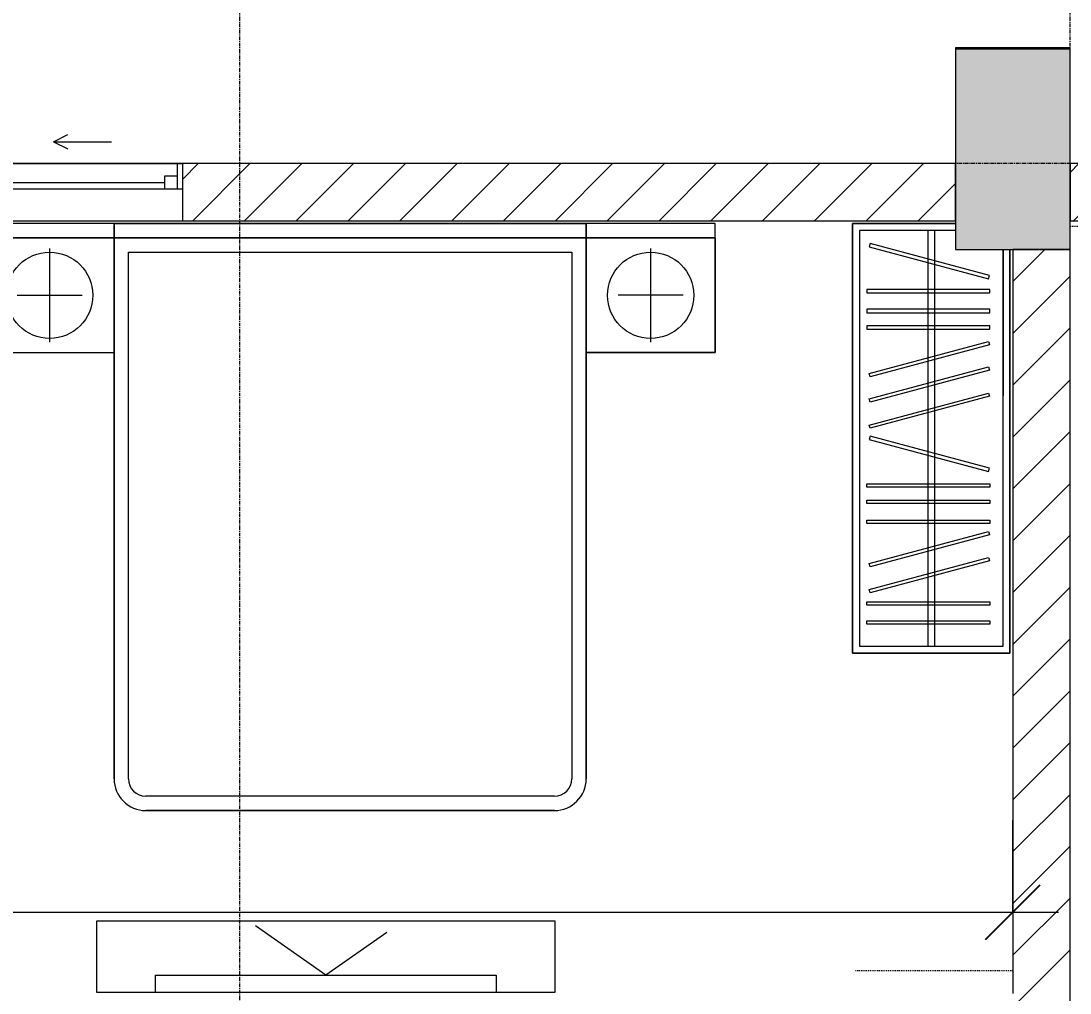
# Model space of a CAD drawing. Header units: millimetres. Extents: x 1591 to 240306, y -15958 to 82755.
# Drawn here: x 122289 to 125954, y 75340 to 78735 of the extents above; entities that cross this region are included whole.
import ezdxf

# ---------------------------------------------------------------- set-up
doc = ezdxf.new("R2010")
doc.units = ezdxf.units.MM
doc.linetypes.add('Dash 1_8_', pattern=[6.35, 3.175, -3.175])
doc.linetypes.add('Grid Line', pattern=[22.225, 12.7, -3.175, 3.175, -3.175])
for name, color, linetype, lineweight in [('0-1', 7, 'Continuous', 5), ('A-ANNO-DIMS', 211, 'Continuous', 9), ('A-ANNO-DIMS-160', 211, 'Continuous', 9), ('A-AREA', 32, 'Dash 1_8_', 9), ('A-GLAZ', 151, 'Continuous', 9), ('A-WALL-3', 113, 'Continuous', 18), ('A-WALL-PATT-2', 111, 'Continuous', 9), ('I-FURN-1', 254, 'Continuous', 9), ('M-EQPM', 50, 'Continuous', 9), ('S-COLS-1', 52, 'Continuous', 5), ('S-COLS-2', 7, 'Continuous', 18), ('S-GRID-1', 1, 'Grid Line', 9)]:
    doc.layers.add(name, color=color, linetype=linetype, lineweight=lineweight)
doc.styles.add('UTM Avo', font='UTM Avo.ttf', dxfattribs={"width": 0.9, "height": 400})
doc.dimstyles.new('1_Dim_chi_tiet_2_5_1', dxfattribs={"dimscale": 304.8, "dimtxt": 399.720379, "dimasz": 0.629921, "dimexe": 0.524934, "dimexo": 0.0625, "dimgap": 0.052493, "dimtad": 1, "dimdec": 0, "dimrnd": 5, "dimzin": 0, "dimdsep": 46, "dimtxsty": 'UTM Avo', "dimblk1": 'OBLIQUE', "dimblk2": 'OBLIQUE', "dimsah": 1, "dimcen": 0.09, "dimdle": 0.524934, "dimazin": 0, "dimtfac": 1, "dimtdec": 4, "dimtix": 1, "dimtmove": 0, "dimatfit": 3, "dimfxl": 1.049869, "dimfxlon": 1, "dimtvp": 1, "dimtolj": 1, "dimtzin": 0, "dimarcsym": 2})
pattern_1 = [(45, (11001.35, 0), (-90.50967, 90.50967), [])]

# ---------------------------------------------------------------- blocks, each defined once
blk = doc.blocks.new('NCV_TKTC_KET CAU_rvt-1-TKCS_MB TẦNG 3-4')
at = {"layer": 'S-COLS-1'}
blk.add_hatch(color=256, dxfattribs=at).paths.add_polyline_path([(114952.6, 77936.9), (114952.6, 78636.9), (114552.6, 78636.9), (114552.6, 77936.9)])
at = {"layer": 'S-COLS-2'}
for p, q in [((114952.6, 78636.9), (114552.6, 78636.9)), ((114552.6, 78636.9), (114552.6, 77936.9)), ((114952.6, 77936.9), (114952.6, 78636.9)), ((114552.6, 77936.9), (114952.6, 77936.9))]:
    blk.add_line(p, q, dxfattribs=at)
blk = doc.blocks.new('GIUONG NGU-2TAB-1600x2000 - GIUONG NGU-2TAB-1600x2000-885815-TKCS_MB TẦNG 3-4')
at = {"layer": 'I-FURN-1'}
for p, q in [((458.5, 0), (8.5, 0)), ((8.5, 0), (8.5, -50)), ((458.5, -50), (458.5, 0)), ((2108.2, 0), (458.5, 0)), ((458.5, 0), (458.5, -50)), ((458.5, 0), (2108.2, 0)), ((2108.2, -50), (2108.2, 0)), ((2558.2, 0), (2108.2, 0)), ((2108.2, 0), (2108.2, -50)), ((2558.2, -50), (2558.2, 0)), ((458.5, -50), (8.5, -50)), ((8.5, -50), (8.5, -450.3)), ((8.5, -50), (458.5, -50)), ((458.5, -50), (8.5, -50)), ((8.5, -50), (8.5, -450.3)), ((458.5, -450.3), (458.5, -50)), ((2108.2, -50), (458.5, -50)), ((458.5, -50), (458.5, -1938.9)), ((458.5, -50), (2108.2, -50)), ((458.5, -1938.9), (458.5, -50)), ((458.5, -450.3), (458.5, -50)), ((458.5, -50), (2108.2, -50)), ((2558.2, -50), (2108.2, -50)), ((2108.2, -50), (2108.2, -450.3)), ((2108.2, -1938.9), (2108.2, -50)), ((2108.2, -50), (2558.2, -50)), ((2108.2, -50), (2558.2, -50)), ((2108.2, -450.3), (2108.2, -50)), ((2108.2, -50), (2108.2, -1938.9)), ((2558.2, -450.3), (2558.2, -50)), ((2558.2, -50), (2558.2, -450.3)), ((233.5, -86.8), (233.5, -413.5)), ((508.5, -100), (2058.2, -100)), ((508.5, -1938.9), (508.5, -100)), ((2058.2, -100), (2058.2, -1938.9)), ((2333.2, -86.8), (2333.2, -413.5)), ((120.2, -250.2), (346.8, -250.2)), ((2446.5, -250.2), (2219.8, -250.2)), ((8.5, -450.3), (458.5, -450.3)), ((8.5, -450.3), (458.5, -450.3)), ((2108.2, -450.3), (2558.2, -450.3)), ((2558.2, -450.3), (2108.2, -450.3)), ((1997.1, -2000), (569.6, -2000)), ((569.6, -2050), (1997.1, -2050)), ((1997.1, -2050), (569.6, -2050))]:
    blk.add_line(p, q, dxfattribs=at)
for centre in [(233.5, -250.2), (2333.2, -250.2)]:
    blk.add_circle(centre, 150.7, dxfattribs=at)
for centre, radius, start, end in [((569.6, -1938.9), 111.1, 180, 270), ((569.6, -1938.9), 111.1, 180, 270), ((569.6, -1938.9), 61.1, 180, 270), ((1997.1, -1938.9), 111.1, 270, 360), ((1997.1, -1938.9), 61.1, 270, 0), ((1997.1, -1938.9), 111.1, 270, 0)]:
    blk.add_arc(centre, radius, start, end, dxfattribs=at)
blk = doc.blocks.new('TU QUAN AO-SUITE ROOM_3 - TU QUAN AO-SUITE ROOM_3-V170-TKCS_MB TẦNG 3-4')
at = {"layer": 'I-FURN-1'}
for p, q in [((-550, 1500), (0, 1500)), ((-550, 90), (-550, 1500)), ((0, 1500), (-550, 1500)), ((-550, 1500), (-550, 90)), ((-24, 1476), (-526, 1476)), ((-526, 1476), (-526, 600)), ((-526, 1476), (-526, 90)), ((-287, 576), (-287, 1476)), ((-263, 576), (-263, 1476)), ((-24, 24), (-24, 1476)), ((0, 1500), (0, 0)), ((0, 0), (0, 1500)), ((-480.1, 1386.9), (-480.1, 1398.9)), ((-480.1, 1398.9), (-50.1, 1398.9)), ((-480.1, 1386.9), (-480.1, 1398.9)), ((-50.1, 1398.9), (-50.1, 1386.9)), ((-50.1, 1386.9), (-480.1, 1386.9)), ((-480.1, 1320.5), (-480.1, 1332.5)), ((-480.1, 1332.5), (-50.1, 1332.5)), ((-480.1, 1320.5), (-480.1, 1332.5)), ((-50.1, 1320.5), (-480.1, 1320.5)), ((-50.1, 1332.5), (-50.1, 1320.5)), ((-478.3, 1178.1), (-61.3, 1289.9)), ((-61.3, 1289.9), (-58.2, 1278.3)), ((-58.2, 1278.3), (-475.2, 1166.5)), ((-478.3, 1086.9), (-61.3, 1198.6)), ((-475.2, 1166.5), (-478.3, 1178.1)), ((-58.2, 1187.1), (-475.2, 1075.3)), ((-61.3, 1198.6), (-58.2, 1187.1)), ((-475.2, 1075.3), (-478.3, 1086.9)), ((-480.1, 1035.3), (-480.1, 1047.3)), ((-480.1, 1047.3), (-50.1, 1047.3)), ((-480.1, 1035.3), (-480.1, 1047.3)), ((-50.1, 1035.3), (-480.1, 1035.3)), ((-50.1, 1047.3), (-50.1, 1035.3)), ((-480.1, 965.8), (-480.1, 977.8)), ((-480.1, 977.8), (-50.1, 977.8)), ((-480.1, 965.8), (-480.1, 977.8)), ((-50.1, 965.8), (-480.1, 965.8)), ((-50.1, 977.8), (-50.1, 965.8)), ((-480.1, 908.6), (-480.1, 920.6)), ((-480.1, 920.6), (-50.1, 920.6)), ((-480.1, 908.6), (-480.1, 920.6)), ((-50.1, 920.6), (-50.1, 908.6)), ((-50.1, 908.6), (-480.1, 908.6)), ((-475.2, 865.5), (-478.3, 853.9)), ((-478.3, 853.9), (-61.3, 742.1)), ((-58.2, 753.7), (-475.2, 865.5)), ((-61.3, 742.1), (-58.2, 753.7)), ((-478.3, 603.1), (-61.3, 714.9)), ((-58.2, 703.3), (-475.2, 591.5)), ((-61.3, 714.9), (-58.2, 703.3)), ((-478.3, 511.9), (-61.3, 623.6)), ((-61.3, 623.6), (-58.2, 612.1)), ((-526, 90), (-526, 600)), ((-475.2, 591.5), (-478.3, 603.1)), ((-58.2, 612.1), (-475.2, 500.3)), ((-550, 90), (-550, 576)), ((-287, 24), (-287, 576)), ((-263, 24), (-263, 576)), ((-478.3, 423.1), (-61.3, 534.9)), ((-58.2, 523.3), (-475.2, 411.5)), ((-61.3, 534.9), (-58.2, 523.3)), ((-475.2, 500.3), (-478.3, 511.9)), ((-475.2, 411.5), (-478.3, 423.1)), ((-480.1, 368.4), (-480.1, 356.4)), ((-50.1, 368.4), (-480.1, 368.4)), ((-50.1, 356.4), (-50.1, 368.4)), ((-480.1, 356.4), (-50.1, 356.4)), ((-480.1, 311.2), (-480.1, 299.2)), ((-50.1, 311.2), (-480.1, 311.2)), ((-480.1, 299.2), (-50.1, 299.2)), ((-50.1, 299.2), (-50.1, 311.2)), ((-480.1, 241.7), (-480.1, 229.7)), ((-50.1, 241.7), (-480.1, 241.7)), ((-480.1, 229.7), (-50.1, 229.7)), ((-50.1, 229.7), (-50.1, 241.7)), ((-475.2, 192.7), (-478.3, 181.1)), ((-58.2, 80.9), (-475.2, 192.7)), ((-478.3, 181.1), (-61.3, 69.4)), ((-61.3, 69.4), (-58.2, 80.9)), ((-360, 24), (-24, 24)), ((0, 0), (-360, 0)), ((-360, 0), (0, 0))]:
    blk.add_line(p, q, dxfattribs=at)
blk = doc.blocks.new('RES_BAN AN - RES_BAN AN-901221-TKCS_MB TẦNG 3-4')
at = {"layer": 'I-FURN-1'}
for p, q in [((0, 250), (1600, 250)), ((0, 0), (0, 250)), ((1600, 250), (1600, 0)), ((1600, 0), (0, 0))]:
    blk.add_line(p, q, dxfattribs=at)
blk = doc.blocks.new('KE TIVI-2 - KE TIVI-2-901222-TKCS_MB TẦNG 3-4')
at = {"layer": 'I-FURN-1'}
for p, q in [((0, 60), (-245.7, 232.1)), ((213, 209.1), (0, 60)), ((-595.6, 60), (595.6, 60)), ((-595.6, 0), (-595.6, 60)), ((595.6, 60), (595.6, 0)), ((595.6, 0), (-595.6, 0))]:
    blk.add_line(p, q, dxfattribs=at)
blk = doc.blocks.new('NCV_TKTC_TANG 3 - 4_rvt-2-TKCS_MB TẦNG 3-4')
at = {"layer": 'I-FURN-1'}
for name, p in [('GIUONG NGU-2TAB-1600x2000 - GIUONG NGU-2TAB-1600x2000-885815-TKCS_MB TẦNG 3-4', (111154.1, 78026.9)), ('RES_BAN AN - RES_BAN AN-901221-TKCS_MB TẦNG 3-4', (111552.6, 75342)), ('KE TIVI-2 - KE TIVI-2-901222-TKCS_MB TẦNG 3-4', (112352.6, 75342))]:
    blk.add_blockref(name, p, dxfattribs=at)
at = {"layer": 'I-FURN-1', "rotation": 180}
blk.add_blockref('TU QUAN AO-SUITE ROOM_3 - TU QUAN AO-SUITE ROOM_3-V170-TKCS_MB TẦNG 3-4', (114192.6, 78026.9), dxfattribs=at)
blk = doc.blocks.new('1_FAMILY RVT - W01-WxH 1400x1400xmm-389822-TKCS_MB TẦNG 3-4')
at = {"layer": 'A-GLAZ'}
for p, q in [((248.4, 172.39), (299.2, 197.79)), ((248.4, 172.39), (299.2, 146.99)), ((248.4, 172.39), (451.6, 172.39)), ((-700, 96.19), (-700, -103.81)), ((700, 96.19), (-700, 96.19)), ((-700, 96.19), (-636.5, 96.19)), ((-680.95, 96.19), (-680.95, 7.29)), ((-636.5, 96.19), (-22.225, 96.19)), ((-636.5, 96.19), (-636.5, 51.74)), ((-636.5, 73.965), (-22.225, 73.965)), ((-22.225, 7.29), (-22.225, 96.19)), ((-22.225, 96.19), (22.225, 96.19)), ((22.225, 96.19), (680.95, 96.19)), ((22.225, 96.19), (22.225, 7.29)), ((680.95, 96.19), (700, 96.19)), ((680.95, 96.19), (680.95, 7.29)), ((700, -103.81), (700, 96.19)), ((-636.5, 51.74), (-680.95, 51.74)), ((22.225, 51.74), (-22.225, 51.74)), ((636.5, 51.74), (636.5, 7.29)), ((680.95, 51.74), (636.5, 51.74)), ((-700, 7.29), (-680.95, 7.29)), ((-680.95, 7.29), (-22.225, 7.29)), ((-22.225, 7.29), (22.225, 7.29)), ((22.225, 29.515), (636.5, 29.515)), ((22.225, 7.29), (636.5, 7.29)), ((636.5, 7.29), (700, 7.29)), ((-700, -103.81), (700, -103.81))]:
    blk.add_line(p, q, dxfattribs=at)
blk = doc.blocks.new('TKTC_XREF_251221_MB TANG 2-7 - TKTC_XREF_251221_MB TANG 2-7-2039446-TKCS_MB TẦNG 3-4')
at = {"layer": 'M-EQPM'}
for p, q in [((80900, 61403.7), (80900, 61400)), ((81300, 61403.7), (80900, 61403.7)), ((81300, 61400), (81300, 61403.7))]:
    blk.add_line(p, q, dxfattribs=at)
blk = doc.blocks.new('DIMBLOCK411-TKCS_MB TẦNG 3-4')
at = {"layer": 'A-ANNO-DIMS-160'}
for p, q in [((117153.9, 75941.8), (117153.9, 75461.8)), ((117153.9, 75621.8), (117153.9, 75941.8)), ((125753.9, 75941.8), (125753.9, 75461.8)), ((125753.9, 75621.8), (125753.9, 75941.8)), ((116993.9, 75621.8), (125913.9, 75621.8))]:
    blk.add_line(p, q, dxfattribs=at)
at = {"layer": 'A-ANNO-DIMS-160', "lineweight": 25}
for p, q in [((117153.9, 75621.8), (117249.9, 75717.8)), ((125753.9, 75621.8), (125849.9, 75717.8)), ((117153.9, 75621.8), (117057.9, 75525.8)), ((125753.9, 75621.8), (125657.9, 75525.8))]:
    blk.add_line(p, q, dxfattribs=at)
at = {"layer": 'A-ANNO-DIMS-160', "color": 0, "insert": (120906.1, 76141.4), "char_height": 400, "width": 1314.636, "attachment_point": 1, "line_spacing_factor": 1.110334, "style": 'UTM Avo'}
blk.add_mtext('8600', dxfattribs=at)
blk = doc.blocks.new('_Oblique')
at = {"color": 0, "linetype": 'ByBlock', "lineweight": -2}
blk.add_line((-0.5, -0.5), (0.5, 0.5), dxfattribs=at)

msp = doc.modelspace()

# ---------------------------------------------------------------- hatches: boundary and pattern name
at = {"layer": 'A-WALL-PATT-2'}
h = msp.add_hatch(dxfattribs=at)
h.set_pattern_fill('FP_1', color=256, style=0, pattern_type=2)
h.set_pattern_definition(pattern_1)
h.paths.add_polyline_path([(122853.8, 78036.9), (125553.9, 78036.9), (125553.9, 78236.9), (122853.8, 78236.9)])
h = msp.add_hatch(dxfattribs=at)
h.set_pattern_fill('FP_1', color=256, style=0, pattern_type=2)
h.set_pattern_definition(pattern_1)
h.paths.add_polyline_path([(129253.9, 78036.9), (129253.9, 78236.9), (125953.9, 78236.9), (125953.9, 78036.9)])
h = msp.add_hatch(dxfattribs=at)
h.set_pattern_fill('FP_1', color=256, style=0, pattern_type=2)
h.set_pattern_definition(pattern_1)
h.paths.add_polyline_path([(125753.9, 74516.9), (125953.9, 74516.9), (125953.9, 77936.9), (125753.9, 77936.9), (125753.9, 74716.9)])

# ---------------------------------------------------------------- linework, layer by layer
at = {"layer": 'A-AREA'}
for p, q in [((125953.9, 78018.4), (129253.9, 78018.4)), ((125203.9, 75418.4), (125753.9, 75418.4))]:
    msp.add_line(p, q, dxfattribs=at)
at = {"layer": 'A-WALL-3'}
for p, q in [((125553.9, 78236.9), (122853.8, 78236.9)), ((125553.9, 78036.9), (125553.9, 78236.9)), ((129253.9, 78236.9), (125953.9, 78236.9)), ((125953.9, 78236.9), (125953.9, 78036.9)), ((122853.8, 78036.9), (125553.9, 78036.9)), ((125953.9, 78036.9), (129253.9, 78036.9)), ((125753.9, 77936.9), (125753.9, 75337.4)), ((125953.9, 77936.9), (125753.9, 77936.9)), ((125953.9, 74516.9), (125953.9, 77936.9))]:
    msp.add_line(p, q, dxfattribs=at)
at = {"layer": 'S-GRID-1'}
for p, q in [((123054, 76690.4), (123054, 80690.4)), ((125953.9, 76690.4), (125953.9, 80690.4)), ((139245.7, 78236.9), (45492.6, 78236.9)), ((123054, 19175.3), (123054, 76690.4)), ((125953.9, 19175.3), (125953.9, 76690.4))]:
    msp.add_line(p, q, dxfattribs=at)

# ---------------------------------------------------------------- block references
at = {"layer": '0-1'}
for name in ['NCV_TKTC_KET CAU_rvt-1-TKCS_MB TẦNG 3-4', 'NCV_TKTC_TANG 3 - 4_rvt-2-TKCS_MB TẦNG 3-4']:
    msp.add_blockref(name, (11001.4, 0), dxfattribs=at)
at = {"layer": 'A-GLAZ'}
msp.add_blockref('1_FAMILY RVT - W01-WxH 1400x1400xmm-389822-TKCS_MB TẦNG 3-4', (122153.8, 78140.7), dxfattribs=at)
at = {"layer": 'M-EQPM'}
msp.add_blockref('TKTC_XREF_251221_MB TANG 2-7 - TKTC_XREF_251221_MB TANG 2-7-2039446-TKCS_MB TẦNG 3-4', (44653.9, 17236.9), dxfattribs=at)

# ---------------------------------------------------------------- dimensions: what is measured, and where the dimension line sits
at = {"layer": 'A-ANNO-DIMS'}
dim = msp.add_linear_dim(base=(125753.9, 75621.8), p1=(117153.9, 75941.8), p2=(125753.9, 75941.8), dimstyle='1_Dim_chi_tiet_2_5_1', override={"dimpost": '<>', "dimfxl": 8600}, dxfattribs=at)
dim.commit()
dim.dimension.update_dxf_attribs({"geometry": 'DIMBLOCK411-TKCS_MB TẦNG 3-4', "text_midpoint": (121453.9, 75844.8)})

doc.saveas('drawing.dxf')
